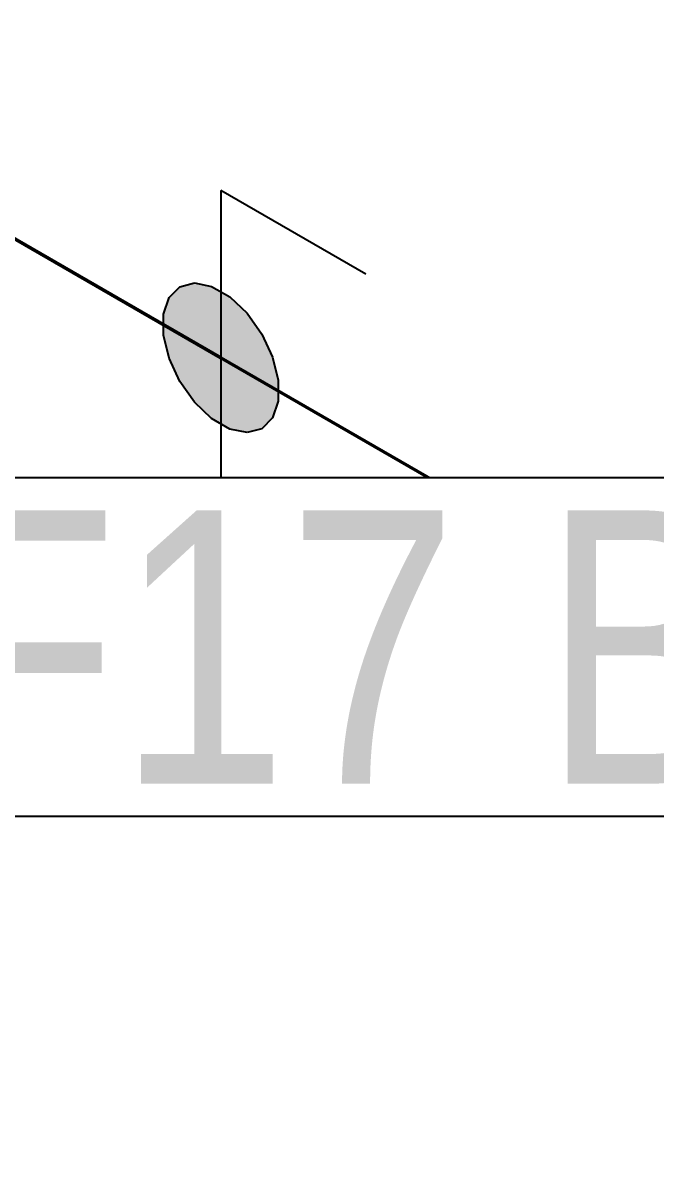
# Model space of a CAD drawing. Header units: millimetres. Extents: x 0 to 594, y 0 to 420.
# Drawn here: x 147.48 to 153.26, y 174.19 to 184.71 of the extents above; entities that cross this region are included whole.
import ezdxf
from ezdxf.enums import TextEntityAlignment as Align

# ---------------------------------------------------------------- set-up
doc = ezdxf.new("R2010")
doc.units = ezdxf.units.MM
doc.header["$LTSCALE"] = 0.25
for name, color, linetype in [('용접', 1, 'Continuous'), ('주석', 7, 'Continuous'), ('치수', 1, 'Continuous')]:
    doc.layers.add(name, color=color, linetype=linetype)
doc.layers.add('파이프 작은 보어', color=30, linetype='Continuous', lineweight=50)
doc.styles.add('AdskIsoAnnotation', font='arial.ttf', dxfattribs={"width": 0.8, "height": 1})
doc.styles.add('AdskIsoMetric', font='arial.ttf', dxfattribs={"width": 0.8, "height": 2.5})
doc.styles.add('AdskIsoMetric-30', font='arial.ttf', dxfattribs={"width": 0.8, "height": 2.5})
doc.dimstyles.new('AdskIsoMetric', dxfattribs={"dimtxt": 2.5, "dimasz": 2.5, "dimexe": 1, "dimexo": 2, "dimgap": 0.8, "dimtad": 1, "dimdec": 0, "dimrnd": 1, "dimzin": 0, "dimdsep": 46, "dimtxsty": 'AdskIsoMetric', "dimcen": 0, "dimclrt": 7, "dimadec": 0, "dimazin": 0, "dimtfac": 1, "dimtdec": 0, "dimtmove": 1, "dimatfit": 3, "dimfxl": 0, "dimfrac": 2, "dimtolj": 1, "dimtzin": 0, "dimarcsym": 0})

# ---------------------------------------------------------------- blocks, each defined once
blk = doc.blocks.new('*D74')
at = {"layer": 'Defpoints', "color": 0}
for p in [(143.983, 199.708), (143.983, 184.708), (176.56, 165.899)]:
    blk.add_point(p, dxfattribs=at)
at = {"layer": '치수', "color": 0, "lineweight": -2}
blk.add_line((174.395, 182.149), (146.148, 198.458), dxfattribs=at)
at = {"layer": '치수', "color": 0}
for points in [[(146.356, 198.818), (145.939, 198.097), (143.983, 199.708)], [(174.604, 182.51), (174.187, 181.788), (176.56, 180.899)]]:
    blk.add_solid(points, dxfattribs=at)
at = {"layer": '치수', "color": 7, "insert": (151.253, 198.127), "char_height": 2.5, "attachment_point": 5, "rotation": 330, "style": 'AdskIsoMetric-30'}
blk.add_mtext('\\A1;359', dxfattribs=at)
blk = doc.blocks.new('*D96')
at = {"layer": 'Defpoints', "color": 0}
for p in [(176.56, 275.675), (173.025, 151.152), (154.91, 140.693)]:
    blk.add_point(p, dxfattribs=at)
at = {"layer": '치수', "color": 0, "lineweight": -2}
for p, q in [((174.56, 274.521), (153.91, 262.598)), ((154.91, 260.675), (154.91, 143.193)), ((171.025, 149.997), (153.91, 140.116))]:
    blk.add_line(p, q, dxfattribs=at)
at = {"layer": '치수', "color": 0}
for points in [[(154.493, 260.675), (155.326, 260.675), (154.91, 263.175)], [(154.493, 143.193), (155.326, 143.193), (154.91, 140.693)]]:
    blk.add_solid(points, dxfattribs=at)
at = {"layer": '치수', "color": 7, "insert": (152.643, 204.689), "char_height": 2.5, "attachment_point": 5, "rotation": 90, "style": 'AdskIsoMetric-30'}
blk.add_mtext('\\A1;1885', dxfattribs=at)
blk = doc.blocks.new('티-3-Iso2DSkew0')
at = {"color": 0, "linetype": 'ByBlock', "lineweight": -2, "extrusion": (0.707107, 0.408248, -0.57735)}
blk.add_line((0, 0), (5.303, -3.062), dxfattribs=at)
blk = doc.blocks.new('SocketWeld-1-IsoRight')
blk.add_hatch(color=256).paths.add_polyline_path([(0.00553, 0.03713), (0.00575, 0.03692), (0.00596, 0.03672), (0.00617, 0.03652), (0.00639, 0.03631), (0.0066, 0.03611), (0.00682, 0.0359), (0.00703, 0.0357), (0.00725, 0.03549), (0.00746, 0.03529), (0.00768, 0.03508), (0.00789, 0.03488), (0.00811, 0.03467), (0.00832, 0.03447), (0.00854, 0.03427), (0.00875, 0.03406), (0.00897, 0.03386), (0.00918, 0.03365), (0.0094, 0.03345), (0.00961, 0.03324), (0.00982, 0.03304), (0.01004, 0.03283), (0.01025, 0.03263), (0.01047, 0.03243), (0.01068, 0.03222), (0.0109, 0.03202), (0.01111, 0.03181), (0.01133, 0.03161), (0.01154, 0.0314), (0.01176, 0.0312), (0.01197, 0.03099), (0.01219, 0.03079), (0.0124, 0.03058), (0.01262, 0.03038), (0.01283, 0.03018), (0.01305, 0.02997), (0.01326, 0.02977), (0.01347, 0.02956), (0.01369, 0.02936), (0.0139, 0.02915), (0.01412, 0.02895), (0.01433, 0.02874), (0.01455, 0.02854), (0.01476, 0.02834), (0.01498, 0.02813), (0.01519, 0.02793), (0.01541, 0.02772), (0.01562, 0.02752), (0.01584, 0.02731), (0.01605, 0.02711), (0.01605, 0.02711), (0.01623, 0.02685), (0.01642, 0.02659), (0.0166, 0.02633), (0.01678, 0.02607), (0.01696, 0.02581), (0.01715, 0.02556), (0.01733, 0.0253), (0.01751, 0.02504), (0.01769, 0.02478), (0.01788, 0.02452), (0.01806, 0.02426), (0.01824, 0.024), (0.01843, 0.02375), (0.01861, 0.02349), (0.01879, 0.02323), (0.01897, 0.02297), (0.01916, 0.02271), (0.01934, 0.02245), (0.01952, 0.02219), (0.0197, 0.02193), (0.01989, 0.02168), (0.02007, 0.02142), (0.02025, 0.02116), (0.02043, 0.0209), (0.02062, 0.02064), (0.0208, 0.02038), (0.02098, 0.02012), (0.02116, 0.01987), (0.02135, 0.01961), (0.02153, 0.01935), (0.02171, 0.01909), (0.0219, 0.01883), (0.02208, 0.01857), (0.02226, 0.01831), (0.02244, 0.01806), (0.02263, 0.0178), (0.02281, 0.01754), (0.02299, 0.01728), (0.02317, 0.01702), (0.02336, 0.01676), (0.02354, 0.0165), (0.02372, 0.01624), (0.0239, 0.01599), (0.02409, 0.01573), (0.02427, 0.01547), (0.02445, 0.01521), (0.02463, 0.01495), (0.02482, 0.01469), (0.025, 0.01443), (0.025, 0.01443), (0.02513, 0.01415), (0.02527, 0.01386), (0.0254, 0.01357), (0.02553, 0.01328), (0.02566, 0.013), (0.0258, 0.01271), (0.02593, 0.01242), (0.02606, 0.01213), (0.02619, 0.01185), (0.02633, 0.01156), (0.02646, 0.01127), (0.02659, 0.01098), (0.02672, 0.0107), (0.02686, 0.01041), (0.02699, 0.01012), (0.02712, 0.00983), (0.02726, 0.00955), (0.02739, 0.00926), (0.02752, 0.00897), (0.02765, 0.00868), (0.02779, 0.0084), (0.02792, 0.00811), (0.02805, 0.00782), (0.02818, 0.00753), (0.02832, 0.00725), (0.02845, 0.00696), (0.02858, 0.00667), (0.02872, 0.00638), (0.02885, 0.0061), (0.02898, 0.00581), (0.02911, 0.00552), (0.02925, 0.00523), (0.02938, 0.00495), (0.02951, 0.00466), (0.02964, 0.00437), (0.02978, 0.00408), (0.02991, 0.0038), (0.03004, 0.00351), (0.03017, 0.00322), (0.03031, 0.00293), (0.03044, 0.00265), (0.03057, 0.00236), (0.03071, 0.00207), (0.03084, 0.00178), (0.03097, 0.0015), (0.0311, 0.00121), (0.03124, 0.00092), (0.03137, 0.00063), (0.0315, 0.00035), (0.0315, 0.00035), (0.03157, 0.00006), (0.03164, -0.00023), (0.03171, -0.00052), (0.03178, -0.00081), (0.03185, -0.00109), (0.03192, -0.00138), (0.03199, -0.00167), (0.03206, -0.00196), (0.03213, -0.00225), (0.0322, -0.00254), (0.03227, -0.00282), (0.03234, -0.00311), (0.03241, -0.0034), (0.03248, -0.00369), (0.03255, -0.00398), (0.03262, -0.00426), (0.03269, -0.00455), (0.03276, -0.00484), (0.03283, -0.00513), (0.0329, -0.00542), (0.03297, -0.00571), (0.03304, -0.00599), (0.03311, -0.00628), (0.03318, -0.00657), (0.03325, -0.00686), (0.03332, -0.00715), (0.03339, -0.00743), (0.03346, -0.00772), (0.03352, -0.00801), (0.03359, -0.0083), (0.03366, -0.00859), (0.03373, -0.00888), (0.0338, -0.00916), (0.03387, -0.00945), (0.03394, -0.00974), (0.03401, -0.01003), (0.03408, -0.01032), (0.03415, -0.0106), (0.03422, -0.01089), (0.03429, -0.01118), (0.03436, -0.01147), (0.03443, -0.01176), (0.0345, -0.01205), (0.03457, -0.01233), (0.03464, -0.01262), (0.03471, -0.01291), (0.03478, -0.0132), (0.03485, -0.01349), (0.03492, -0.01377), (0.03492, -0.01377), (0.03492, -0.01404), (0.03492, -0.0143), (0.03492, -0.01456), (0.03492, -0.01482), (0.03492, -0.01508), (0.03492, -0.01534), (0.03492, -0.0156), (0.03492, -0.01586), (0.03492, -0.01612), (0.03492, -0.01638), (0.03492, -0.01664), (0.03492, -0.0169), (0.03492, -0.01716), (0.03492, -0.01742), (0.03492, -0.01768), (0.03492, -0.01795), (0.03492, -0.01821), (0.03492, -0.01847), (0.03492, -0.01873), (0.03492, -0.01899), (0.03492, -0.01925), (0.03492, -0.01951), (0.03492, -0.01977), (0.03492, -0.02003), (0.03492, -0.02029), (0.03492, -0.02055), (0.03492, -0.02081), (0.03492, -0.02107), (0.03492, -0.02133), (0.03492, -0.02159), (0.03492, -0.02186), (0.03492, -0.02212), (0.03492, -0.02238), (0.03492, -0.02264), (0.03492, -0.0229), (0.03492, -0.02316), (0.03492, -0.02342), (0.03492, -0.02368), (0.03492, -0.02394), (0.03492, -0.0242), (0.03492, -0.02446), (0.03492, -0.02472), (0.03492, -0.02498), (0.03492, -0.02524), (0.03492, -0.0255), (0.03492, -0.02577), (0.03492, -0.02603), (0.03492, -0.02629), (0.03492, -0.02655), (0.03492, -0.02655), (0.03485, -0.02676), (0.03478, -0.02696), (0.03471, -0.02717), (0.03464, -0.02738), (0.03457, -0.02759), (0.0345, -0.02779), (0.03443, -0.028), (0.03436, -0.02821), (0.03429, -0.02842), (0.03422, -0.02862), (0.03415, -0.02883), (0.03408, -0.02904), (0.03401, -0.02925), (0.03394, -0.02945), (0.03387, -0.02966), (0.0338, -0.02987), (0.03373, -0.03008), (0.03366, -0.03028), (0.03359, -0.03049), (0.03352, -0.0307), (0.03346, -0.03091), (0.03339, -0.03112), (0.03332, -0.03132), (0.03325, -0.03153), (0.03318, -0.03174), (0.03311, -0.03195), (0.03304, -0.03215), (0.03297, -0.03236), (0.0329, -0.03257), (0.03283, -0.03278), (0.03276, -0.03298), (0.03269, -0.03319), (0.03262, -0.0334), (0.03255, -0.03361), (0.03248, -0.03381), (0.03241, -0.03402), (0.03234, -0.03423), (0.03227, -0.03444), (0.0322, -0.03465), (0.03213, -0.03485), (0.03206, -0.03506), (0.03199, -0.03527), (0.03192, -0.03548), (0.03185, -0.03568), (0.03178, -0.03589), (0.03171, -0.0361), (0.03164, -0.03631), (0.03157, -0.03651), (0.0315, -0.03672), (0.0315, -0.03672), (0.03137, -0.03686), (0.03124, -0.03699), (0.0311, -0.03712), (0.03097, -0.03726), (0.03084, -0.03739), (0.03071, -0.03753), (0.03057, -0.03766), (0.03044, -0.0378), (0.03031, -0.03793), (0.03017, -0.03806), (0.03004, -0.0382), (0.02991, -0.03833), (0.02978, -0.03847), (0.02964, -0.0386), (0.02951, -0.03874), (0.02938, -0.03887), (0.02925, -0.039), (0.02911, -0.03914), (0.02898, -0.03927), (0.02885, -0.03941), (0.02872, -0.03954), (0.02858, -0.03968), (0.02845, -0.03981), (0.02832, -0.03994), (0.02818, -0.04008), (0.02805, -0.04021), (0.02792, -0.04035), (0.02779, -0.04048), (0.02765, -0.04062), (0.02752, -0.04075), (0.02739, -0.04088), (0.02726, -0.04102), (0.02712, -0.04115), (0.02699, -0.04129), (0.02686, -0.04142), (0.02672, -0.04156), (0.02659, -0.04169), (0.02646, -0.04182), (0.02633, -0.04196), (0.02619, -0.04209), (0.02606, -0.04223), (0.02593, -0.04236), (0.0258, -0.0425), (0.02566, -0.04263), (0.02553, -0.04276), (0.0254, -0.0429), (0.02527, -0.04303), (0.02513, -0.04317), (0.025, -0.0433), (0.025, -0.0433), (0.02482, -0.04335), (0.02463, -0.0434), (0.02445, -0.04344), (0.02427, -0.04349), (0.02409, -0.04354), (0.0239, -0.04359), (0.02372, -0.04364), (0.02354, -0.04368), (0.02336, -0.04373), (0.02317, -0.04378), (0.02299, -0.04383), (0.02281, -0.04387), (0.02263, -0.04392), (0.02244, -0.04397), (0.02226, -0.04402), (0.02208, -0.04407), (0.0219, -0.04411), (0.02171, -0.04416), (0.02153, -0.04421), (0.02135, -0.04426), (0.02116, -0.0443), (0.02098, -0.04435), (0.0208, -0.0444), (0.02062, -0.04445), (0.02043, -0.0445), (0.02025, -0.04454), (0.02007, -0.04459), (0.01989, -0.04464), (0.0197, -0.04469), (0.01952, -0.04473), (0.01934, -0.04478), (0.01916, -0.04483), (0.01897, -0.04488), (0.01879, -0.04493), (0.01861, -0.04497), (0.01843, -0.04502), (0.01824, -0.04507), (0.01806, -0.04512), (0.01788, -0.04516), (0.01769, -0.04521), (0.01751, -0.04526), (0.01733, -0.04531), (0.01715, -0.04536), (0.01696, -0.0454), (0.01678, -0.04545), (0.0166, -0.0455), (0.01642, -0.04555), (0.01623, -0.04559), (0.01605, -0.04564), (0.01605, -0.04564), (0.01584, -0.0456), (0.01562, -0.04556), (0.01541, -0.04551), (0.01519, -0.04547), (0.01498, -0.04543), (0.01476, -0.04538), (0.01455, -0.04534), (0.01433, -0.04529), (0.01412, -0.04525), (0.0139, -0.04521), (0.01369, -0.04516), (0.01347, -0.04512), (0.01326, -0.04508), (0.01305, -0.04503), (0.01283, -0.04499), (0.01262, -0.04495), (0.0124, -0.0449), (0.01219, -0.04486), (0.01197, -0.04482), (0.01176, -0.04477), (0.01154, -0.04473), (0.01133, -0.04469), (0.01111, -0.04464), (0.0109, -0.0446), (0.01068, -0.04456), (0.01047, -0.04451), (0.01025, -0.04447), (0.01004, -0.04443), (0.00982, -0.04438), (0.00961, -0.04434), (0.0094, -0.0443), (0.00918, -0.04425), (0.00897, -0.04421), (0.00875, -0.04417), (0.00854, -0.04412), (0.00832, -0.04408), (0.00811, -0.04404), (0.00789, -0.04399), (0.00768, -0.04395), (0.00746, -0.04391), (0.00725, -0.04386), (0.00703, -0.04382), (0.00682, -0.04378), (0.0066, -0.04373), (0.00639, -0.04369), (0.00617, -0.04365), (0.00596, -0.0436), (0.00575, -0.04356), (0.00553, -0.04352), (0.00553, -0.04352), (0.00531, -0.04339), (0.00508, -0.04325), (0.00485, -0.04312), (0.00463, -0.04299), (0.0044, -0.04286), (0.00418, -0.04273), (0.00395, -0.0426), (0.00372, -0.04247), (0.0035, -0.04234), (0.00327, -0.04221), (0.00305, -0.04208), (0.00282, -0.04195), (0.0026, -0.04182), (0.00237, -0.04169), (0.00214, -0.04156), (0.00192, -0.04143), (0.00169, -0.0413), (0.00147, -0.04117), (0.00124, -0.04104), (0.00102, -0.04091), (0.00079, -0.04078), (0.00056, -0.04065), (0.00034, -0.04052), (0.00011, -0.04039), (-0.00011, -0.04026), (-0.00034, -0.04013), (-0.00056, -0.04), (-0.00079, -0.03987), (-0.00102, -0.03974), (-0.00124, -0.03961), (-0.00147, -0.03948), (-0.00169, -0.03934), (-0.00192, -0.03921), (-0.00214, -0.03908), (-0.00237, -0.03895), (-0.0026, -0.03882), (-0.00282, -0.03869), (-0.00305, -0.03856), (-0.00327, -0.03843), (-0.0035, -0.0383), (-0.00372, -0.03817), (-0.00395, -0.03804), (-0.00418, -0.03791), (-0.0044, -0.03778), (-0.00463, -0.03765), (-0.00485, -0.03752), (-0.00508, -0.03739), (-0.00531, -0.03726), (-0.00553, -0.03713), (-0.00553, -0.03713), (-0.00575, -0.03692), (-0.00596, -0.03672), (-0.00617, -0.03652), (-0.00639, -0.03631), (-0.0066, -0.03611), (-0.00682, -0.0359), (-0.00703, -0.0357), (-0.00725, -0.03549), (-0.00746, -0.03529), (-0.00768, -0.03508), (-0.00789, -0.03488), (-0.00811, -0.03467), (-0.00832, -0.03447), (-0.00854, -0.03427), (-0.00875, -0.03406), (-0.00897, -0.03386), (-0.00918, -0.03365), (-0.0094, -0.03345), (-0.00961, -0.03324), (-0.00982, -0.03304), (-0.01004, -0.03283), (-0.01025, -0.03263), (-0.01047, -0.03243), (-0.01068, -0.03222), (-0.0109, -0.03202), (-0.01111, -0.03181), (-0.01133, -0.03161), (-0.01154, -0.0314), (-0.01176, -0.0312), (-0.01197, -0.03099), (-0.01219, -0.03079), (-0.0124, -0.03058), (-0.01262, -0.03038), (-0.01283, -0.03018), (-0.01305, -0.02997), (-0.01326, -0.02977), (-0.01347, -0.02956), (-0.01369, -0.02936), (-0.0139, -0.02915), (-0.01412, -0.02895), (-0.01433, -0.02874), (-0.01455, -0.02854), (-0.01476, -0.02834), (-0.01498, -0.02813), (-0.01519, -0.02793), (-0.01541, -0.02772), (-0.01562, -0.02752), (-0.01584, -0.02731), (-0.01605, -0.02711), (-0.01605, -0.02711), (-0.01623, -0.02685), (-0.01642, -0.02659), (-0.0166, -0.02633), (-0.01678, -0.02607), (-0.01696, -0.02581), (-0.01715, -0.02556), (-0.01733, -0.0253), (-0.01751, -0.02504), (-0.01769, -0.02478), (-0.01788, -0.02452), (-0.01806, -0.02426), (-0.01824, -0.024), (-0.01843, -0.02375), (-0.01861, -0.02349), (-0.01879, -0.02323), (-0.01897, -0.02297), (-0.01916, -0.02271), (-0.01934, -0.02245), (-0.01952, -0.02219), (-0.0197, -0.02193), (-0.01989, -0.02168), (-0.02007, -0.02142), (-0.02025, -0.02116), (-0.02043, -0.0209), (-0.02062, -0.02064), (-0.0208, -0.02038), (-0.02098, -0.02012), (-0.02116, -0.01987), (-0.02135, -0.01961), (-0.02153, -0.01935), (-0.02171, -0.01909), (-0.0219, -0.01883), (-0.02208, -0.01857), (-0.02226, -0.01831), (-0.02244, -0.01806), (-0.02263, -0.0178), (-0.02281, -0.01754), (-0.02299, -0.01728), (-0.02317, -0.01702), (-0.02336, -0.01676), (-0.02354, -0.0165), (-0.02372, -0.01624), (-0.0239, -0.01599), (-0.02409, -0.01573), (-0.02427, -0.01547), (-0.02445, -0.01521), (-0.02463, -0.01495), (-0.02482, -0.01469), (-0.025, -0.01443), (-0.025, -0.01443), (-0.02513, -0.01415), (-0.02527, -0.01386), (-0.0254, -0.01357), (-0.02553, -0.01328), (-0.02566, -0.013), (-0.0258, -0.01271), (-0.02593, -0.01242), (-0.02606, -0.01213), (-0.02619, -0.01185), (-0.02633, -0.01156), (-0.02646, -0.01127), (-0.02659, -0.01098), (-0.02672, -0.0107), (-0.02686, -0.01041), (-0.02699, -0.01012), (-0.02712, -0.00983), (-0.02726, -0.00955), (-0.02739, -0.00926), (-0.02752, -0.00897), (-0.02765, -0.00868), (-0.02779, -0.0084), (-0.02792, -0.00811), (-0.02805, -0.00782), (-0.02818, -0.00753), (-0.02832, -0.00725), (-0.02845, -0.00696), (-0.02858, -0.00667), (-0.02872, -0.00638), (-0.02885, -0.0061), (-0.02898, -0.00581), (-0.02911, -0.00552), (-0.02925, -0.00523), (-0.02938, -0.00495), (-0.02951, -0.00466), (-0.02964, -0.00437), (-0.02978, -0.00408), (-0.02991, -0.0038), (-0.03004, -0.00351), (-0.03017, -0.00322), (-0.03031, -0.00293), (-0.03044, -0.00265), (-0.03057, -0.00236), (-0.03071, -0.00207), (-0.03084, -0.00178), (-0.03097, -0.0015), (-0.0311, -0.00121), (-0.03124, -0.00092), (-0.03137, -0.00063), (-0.0315, -0.00035), (-0.0315, -0.00035), (-0.03157, -0.00006), (-0.03164, 0.00023), (-0.03171, 0.00052), (-0.03178, 0.00081), (-0.03185, 0.00109), (-0.03192, 0.00138), (-0.03199, 0.00167), (-0.03206, 0.00196), (-0.03213, 0.00225), (-0.0322, 0.00254), (-0.03227, 0.00282), (-0.03234, 0.00311), (-0.03241, 0.0034), (-0.03248, 0.00369), (-0.03255, 0.00398), (-0.03262, 0.00426), (-0.03269, 0.00455), (-0.03276, 0.00484), (-0.03283, 0.00513), (-0.0329, 0.00542), (-0.03297, 0.00571), (-0.03304, 0.00599), (-0.03311, 0.00628), (-0.03318, 0.00657), (-0.03325, 0.00686), (-0.03332, 0.00715), (-0.03339, 0.00743), (-0.03346, 0.00772), (-0.03352, 0.00801), (-0.03359, 0.0083), (-0.03366, 0.00859), (-0.03373, 0.00888), (-0.0338, 0.00916), (-0.03387, 0.00945), (-0.03394, 0.00974), (-0.03401, 0.01003), (-0.03408, 0.01032), (-0.03415, 0.0106), (-0.03422, 0.01089), (-0.03429, 0.01118), (-0.03436, 0.01147), (-0.03443, 0.01176), (-0.0345, 0.01205), (-0.03457, 0.01233), (-0.03464, 0.01262), (-0.03471, 0.01291), (-0.03478, 0.0132), (-0.03485, 0.01349), (-0.03492, 0.01377), (-0.03492, 0.01377), (-0.03492, 0.01404), (-0.03492, 0.0143), (-0.03492, 0.01456), (-0.03492, 0.01482), (-0.03492, 0.01508), (-0.03492, 0.01534), (-0.03492, 0.0156), (-0.03492, 0.01586), (-0.03492, 0.01612), (-0.03492, 0.01638), (-0.03492, 0.01664), (-0.03492, 0.0169), (-0.03492, 0.01716), (-0.03492, 0.01742), (-0.03492, 0.01768), (-0.03492, 0.01795), (-0.03492, 0.01821), (-0.03492, 0.01847), (-0.03492, 0.01873), (-0.03492, 0.01899), (-0.03492, 0.01925), (-0.03492, 0.01951), (-0.03492, 0.01977), (-0.03492, 0.02003), (-0.03492, 0.02029), (-0.03492, 0.02055), (-0.03492, 0.02081), (-0.03492, 0.02107), (-0.03492, 0.02133), (-0.03492, 0.02159), (-0.03492, 0.02186), (-0.03492, 0.02212), (-0.03492, 0.02238), (-0.03492, 0.02264), (-0.03492, 0.0229), (-0.03492, 0.02316), (-0.03492, 0.02342), (-0.03492, 0.02368), (-0.03492, 0.02394), (-0.03492, 0.0242), (-0.03492, 0.02446), (-0.03492, 0.02472), (-0.03492, 0.02498), (-0.03492, 0.02524), (-0.03492, 0.0255), (-0.03492, 0.02577), (-0.03492, 0.02603), (-0.03492, 0.02629), (-0.03492, 0.02655), (-0.03492, 0.02655), (-0.03485, 0.02676), (-0.03478, 0.02696), (-0.03471, 0.02717), (-0.03464, 0.02738), (-0.03457, 0.02759), (-0.0345, 0.02779), (-0.03443, 0.028), (-0.03436, 0.02821), (-0.03429, 0.02842), (-0.03422, 0.02862), (-0.03415, 0.02883), (-0.03408, 0.02904), (-0.03401, 0.02925), (-0.03394, 0.02945), (-0.03387, 0.02966), (-0.0338, 0.02987), (-0.03373, 0.03008), (-0.03366, 0.03028), (-0.03359, 0.03049), (-0.03352, 0.0307), (-0.03346, 0.03091), (-0.03339, 0.03112), (-0.03332, 0.03132), (-0.03325, 0.03153), (-0.03318, 0.03174), (-0.03311, 0.03195), (-0.03304, 0.03215), (-0.03297, 0.03236), (-0.0329, 0.03257), (-0.03283, 0.03278), (-0.03276, 0.03298), (-0.03269, 0.03319), (-0.03262, 0.0334), (-0.03255, 0.03361), (-0.03248, 0.03381), (-0.03241, 0.03402), (-0.03234, 0.03423), (-0.03227, 0.03444), (-0.0322, 0.03465), (-0.03213, 0.03485), (-0.03206, 0.03506), (-0.03199, 0.03527), (-0.03192, 0.03548), (-0.03185, 0.03568), (-0.03178, 0.03589), (-0.03171, 0.0361), (-0.03164, 0.03631), (-0.03157, 0.03651), (-0.0315, 0.03672), (-0.0315, 0.03672), (-0.03137, 0.03686), (-0.03124, 0.03699), (-0.0311, 0.03712), (-0.03097, 0.03726), (-0.03084, 0.03739), (-0.03071, 0.03753), (-0.03057, 0.03766), (-0.03044, 0.0378), (-0.03031, 0.03793), (-0.03017, 0.03806), (-0.03004, 0.0382), (-0.02991, 0.03833), (-0.02978, 0.03847), (-0.02964, 0.0386), (-0.02951, 0.03874), (-0.02938, 0.03887), (-0.02925, 0.039), (-0.02911, 0.03914), (-0.02898, 0.03927), (-0.02885, 0.03941), (-0.02872, 0.03954), (-0.02858, 0.03968), (-0.02845, 0.03981), (-0.02832, 0.03994), (-0.02818, 0.04008), (-0.02805, 0.04021), (-0.02792, 0.04035), (-0.02779, 0.04048), (-0.02765, 0.04062), (-0.02752, 0.04075), (-0.02739, 0.04088), (-0.02726, 0.04102), (-0.02712, 0.04115), (-0.02699, 0.04129), (-0.02686, 0.04142), (-0.02672, 0.04156), (-0.02659, 0.04169), (-0.02646, 0.04182), (-0.02633, 0.04196), (-0.02619, 0.04209), (-0.02606, 0.04223), (-0.02593, 0.04236), (-0.0258, 0.0425), (-0.02566, 0.04263), (-0.02553, 0.04276), (-0.0254, 0.0429), (-0.02527, 0.04303), (-0.02513, 0.04317), (-0.025, 0.0433), (-0.025, 0.0433), (-0.02482, 0.04335), (-0.02463, 0.0434), (-0.02445, 0.04344), (-0.02427, 0.04349), (-0.02409, 0.04354), (-0.0239, 0.04359), (-0.02372, 0.04364), (-0.02354, 0.04368), (-0.02336, 0.04373), (-0.02317, 0.04378), (-0.02299, 0.04383), (-0.02281, 0.04387), (-0.02263, 0.04392), (-0.02244, 0.04397), (-0.02226, 0.04402), (-0.02208, 0.04407), (-0.0219, 0.04411), (-0.02171, 0.04416), (-0.02153, 0.04421), (-0.02135, 0.04426), (-0.02116, 0.0443), (-0.02098, 0.04435), (-0.0208, 0.0444), (-0.02062, 0.04445), (-0.02043, 0.0445), (-0.02025, 0.04454), (-0.02007, 0.04459), (-0.01989, 0.04464), (-0.0197, 0.04469), (-0.01952, 0.04473), (-0.01934, 0.04478), (-0.01916, 0.04483), (-0.01897, 0.04488), (-0.01879, 0.04493), (-0.01861, 0.04497), (-0.01843, 0.04502), (-0.01824, 0.04507), (-0.01806, 0.04512), (-0.01788, 0.04516), (-0.01769, 0.04521), (-0.01751, 0.04526), (-0.01733, 0.04531), (-0.01715, 0.04536), (-0.01696, 0.0454), (-0.01678, 0.04545), (-0.0166, 0.0455), (-0.01642, 0.04555), (-0.01623, 0.04559), (-0.01605, 0.04564), (-0.01605, 0.04564), (-0.01584, 0.0456), (-0.01562, 0.04556), (-0.01541, 0.04551), (-0.01519, 0.04547), (-0.01498, 0.04543), (-0.01476, 0.04538), (-0.01455, 0.04534), (-0.01433, 0.04529), (-0.01412, 0.04525), (-0.0139, 0.04521), (-0.01369, 0.04516), (-0.01347, 0.04512), (-0.01326, 0.04508), (-0.01305, 0.04503), (-0.01283, 0.04499), (-0.01262, 0.04495), (-0.0124, 0.0449), (-0.01219, 0.04486), (-0.01197, 0.04482), (-0.01176, 0.04477), (-0.01154, 0.04473), (-0.01133, 0.04469), (-0.01111, 0.04464), (-0.0109, 0.0446), (-0.01068, 0.04456), (-0.01047, 0.04451), (-0.01025, 0.04447), (-0.01004, 0.04443), (-0.00982, 0.04438), (-0.00961, 0.04434), (-0.0094, 0.0443), (-0.00918, 0.04425), (-0.00897, 0.04421), (-0.00875, 0.04417), (-0.00854, 0.04412), (-0.00832, 0.04408), (-0.00811, 0.04404), (-0.00789, 0.04399), (-0.00768, 0.04395), (-0.00746, 0.04391), (-0.00725, 0.04386), (-0.00703, 0.04382), (-0.00682, 0.04378), (-0.0066, 0.04373), (-0.00639, 0.04369), (-0.00617, 0.04365), (-0.00596, 0.0436), (-0.00575, 0.04356), (-0.00553, 0.04352), (-0.00553, 0.04352), (-0.00531, 0.04339), (-0.00508, 0.04325), (-0.00485, 0.04312), (-0.00463, 0.04299), (-0.0044, 0.04286), (-0.00418, 0.04273), (-0.00395, 0.0426), (-0.00372, 0.04247), (-0.0035, 0.04234), (-0.00327, 0.04221), (-0.00305, 0.04208), (-0.00282, 0.04195), (-0.0026, 0.04182), (-0.00237, 0.04169), (-0.00214, 0.04156), (-0.00192, 0.04143), (-0.00169, 0.0413), (-0.00147, 0.04117), (-0.00124, 0.04104), (-0.00102, 0.04091), (-0.00079, 0.04078), (-0.00056, 0.04065), (-0.00034, 0.04052), (-0.00011, 0.04039), (0.00011, 0.04026), (0.00034, 0.04013), (0.00056, 0.04), (0.00079, 0.03987), (0.00102, 0.03974), (0.00124, 0.03961), (0.00147, 0.03948), (0.00169, 0.03934), (0.00192, 0.03921), (0.00214, 0.03908), (0.00237, 0.03895), (0.0026, 0.03882), (0.00282, 0.03869), (0.00305, 0.03856), (0.00327, 0.03843), (0.0035, 0.0383), (0.00372, 0.03817), (0.00395, 0.03804), (0.00418, 0.03791), (0.0044, 0.03778), (0.00463, 0.03765), (0.00485, 0.03752), (0.00508, 0.03739), (0.00531, 0.03726)], flags=0)
at = {"color": 0, "linetype": 'ByBlock', "lineweight": -2, "extrusion": (0.707107, 0.408248, -0.57735)}
for p, q in [((0, 0.10206), (-0.08839, 0.15309)), ((0, -0.10206), (0, 0.10206)), ((-0.0315, 0.03672), (-0.025, 0.0433)), ((-0.025, 0.0433), (-0.01605, 0.04564)), ((-0.01605, 0.04564), (-0.00553, 0.04352)), ((-0.00553, 0.04352), (0.00553, 0.03713)), ((-0.03492, 0.02655), (-0.0315, 0.03672)), ((0.00553, 0.03713), (0.01605, 0.02711)), ((-0.03492, 0.01377), (-0.03492, 0.02655)), ((0.01605, 0.02711), (0.025, 0.01443)), ((0.025, 0.01443), (0.0315, 0.00035)), ((-0.0315, -0.00035), (-0.03492, 0.01377)), ((0.0315, 0.00035), (0.03492, -0.01377)), ((-0.025, -0.01443), (-0.0315, -0.00035)), ((0.03492, -0.01377), (0.03492, -0.02655)), ((-0.01605, -0.02711), (-0.025, -0.01443)), ((-0.00553, -0.03713), (-0.01605, -0.02711)), ((0.03492, -0.02655), (0.0315, -0.03672)), ((0.00553, -0.04352), (-0.00553, -0.03713)), ((0.0315, -0.03672), (0.025, -0.0433)), ((0.01605, -0.04564), (0.00553, -0.04352)), ((0.025, -0.0433), (0.01605, -0.04564)), ((-0.08839, -0.05103), (0, -0.10206))]:
    blk.add_line(p, q, dxfattribs=at)
blk = doc.blocks.new('AnnoRect')
at = {"color": 0, "linetype": 'ByBlock', "lineweight": -2}
blk.add_wipeout([(-0.80951, -0.59999), (-0.80951, 0.59999), (0.80951, 0.59999), (0.80951, -0.59999)], dxfattribs=at)
blk.add_lwpolyline([(-0.80951, -0.59999), (-0.80951, 0.59999), (0.80951, 0.59999), (0.80951, -0.59999)], close=True, dxfattribs=at)
at = {"color": 0, "linetype": 'ByBlock', "lineweight": -2, "style": 'AdskIsoAnnotation', "width": 0.8}
blk.add_attdef('XX', text='', height=1, dxfattribs=at).set_placement((0, 0), align=Align.MIDDLE_CENTER)

msp = doc.modelspace()

# ---------------------------------------------------------------- linework, layer by layer
at = {"layer": '파이프 작은 보어'}
msp.add_lwpolyline([(149.286, 181.646), (170.437, 169.434)], dxfattribs=at)

# ---------------------------------------------------------------- block references
at = {"layer": '용접', "xscale": 15, "yscale": 15, "zscale": 15, "rotation": 179.9999999999922}
msp.add_blockref('SocketWeld-1-IsoRight', (149.286, 181.646), dxfattribs=at)
at = {"layer": '파이프 작은 보어'}
msp.add_blockref('티-3-Iso2DSkew0', (143.983, 184.708), dxfattribs=at)

# ---------------------------------------------------------------- dimensions: what is measured, and where the dimension line sits
at = {"layer": '치수'}
for base, p1, p2, angle, text, override, picture, middle in [((154.91, 140.693), (176.56, 275.675), (173.025, 151.152), 270, '1885', {"dimtad": 0, "dimlfac": 15.136157, "dimtxsty": 'AdskIsoMetric-30', "dimse1": 0, "dimse2": 0, "dimsd1": 0, "dimsd2": 0, "dimtmove": 1}, '*D96', (152.643, 204.689)), ((143.983, 199.708), (176.56, 165.899), (143.983, 184.708), 150, '359', {"dimtad": 0, "dimlfac": 9.555496, "dimtxsty": 'AdskIsoMetric-30', "dimse1": 1, "dimse2": 1, "dimsd1": 0, "dimsd2": 0, "dimtmove": 1}, '*D74', (151.253, 198.127))]:
    dim = msp.add_linear_dim(base=base, p1=p1, p2=p2, angle=angle, text=text, dimstyle='AdskIsoMetric', override=override, dxfattribs=at)
    dim.commit()
    dim.dimension.update_dxf_attribs({"geometry": picture, "text_midpoint": middle, "dimtype": 160})

# ---------------------------------------------------------------- next in the draw order: block references
at = {"layer": '주석'}
ref = msp.add_blockref('AnnoRect', (155, 179), dxfattribs=dict(at, xscale=11, yscale=2.585266030013643, zscale=2.5))
ref.add_attrib('XX_001', 'F17 B22 G28', (146.637, 177.75), dxfattribs={"layer": '0', "color": 0, "linetype": 'ByBlock', "lineweight": -2, "height": 2.5, "style": 'AdskIsoAnnotation', "width": 0.8})

doc.saveas('drawing.dxf')
